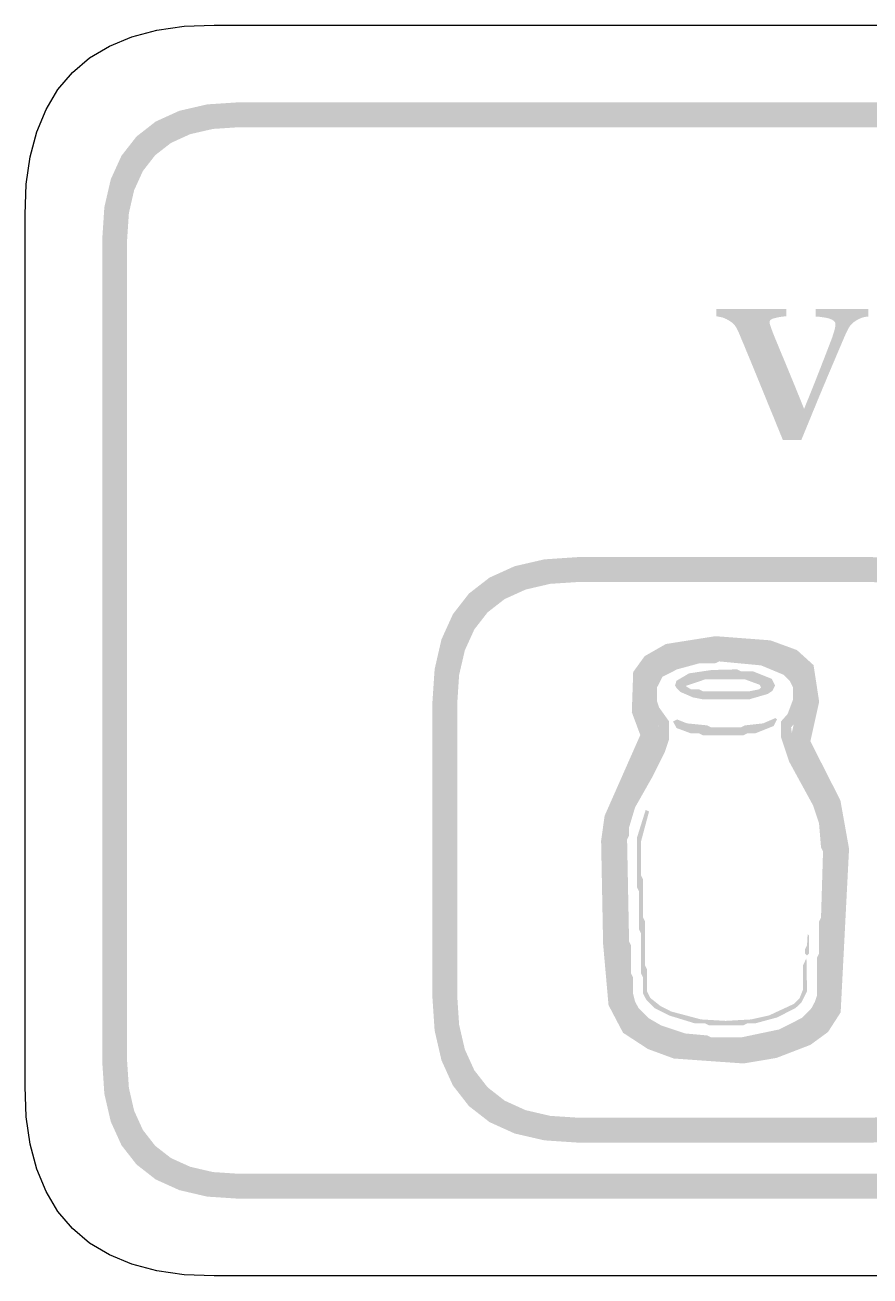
# Model space of a CAD drawing. Header units: millimetres. Extents: x 6 to 126, y 130 to 351.
# Drawn here: x 5.96 to 19.53, y 307.96 to 328.04 of the extents above; entities that cross this region are included whole.
import ezdxf

# ---------------------------------------------------------------- set-up
doc = ezdxf.new("R2010")
doc.units = ezdxf.units.MM
doc.layers.add('CUT', color=1, linetype='Continuous')
doc.layers.add('RASTER', color=7, linetype='Continuous')

msp = doc.modelspace()

# ---------------------------------------------------------------- hatches: boundary and pattern name
at = {"layer": 'RASTER'}
h = msp.add_hatch(color=7, dxfattribs=at)
h.paths.add_polyline_path([(7.2, 324.6), (7.234, 325.116), (7.337, 325.563), (7.509, 325.941), (7.75, 326.25), (8.059, 326.491), (8.438, 326.663), (8.884, 326.766), (9.4, 326.8), (66.6, 326.8), (67.116, 326.766), (67.563, 326.663), (67.941, 326.491), (68.25, 326.25), (68.491, 325.941), (68.663, 325.563), (68.766, 325.116), (68.8, 324.6), (68.8, 311.4), (68.766, 310.884), (68.663, 310.438), (68.491, 310.059), (68.25, 309.75), (67.941, 309.509), (67.563, 309.338), (67.116, 309.234), (66.6, 309.2), (9.4, 309.2), (8.884, 309.234), (8.438, 309.338), (8.059, 309.509), (7.75, 309.75), (7.509, 310.059), (7.337, 310.438), (7.234, 310.884), (7.2, 311.4)])
h.paths.add_polyline_path([(7.6, 324.6), (7.6, 311.4), (7.628, 310.978), (7.712, 310.613), (7.853, 310.303), (8.05, 310.05), (8.303, 309.853), (8.612, 309.713), (8.978, 309.628), (9.4, 309.6), (66.6, 309.6), (67.022, 309.628), (67.387, 309.713), (67.697, 309.853), (67.95, 310.05), (68.147, 310.303), (68.288, 310.613), (68.372, 310.978), (68.4, 311.4), (68.4, 324.6), (68.372, 325.022), (68.288, 325.388), (68.147, 325.697), (67.95, 325.95), (67.697, 326.147), (67.387, 326.288), (67.022, 326.372), (66.6, 326.4), (9.4, 326.4), (8.978, 326.372), (8.612, 326.288), (8.303, 326.147), (8.05, 325.95), (7.853, 325.697), (7.712, 325.388), (7.628, 325.022), (7.6, 324.6)], flags=0)
msp.add_hatch(color=7, dxfattribs=at).paths.add_polyline_path([(19.499, 323.361), (19.487, 323.36), (19.475, 323.359), (19.463, 323.357), (19.452, 323.355), (19.44, 323.352), (19.429, 323.35), (19.418, 323.347), (19.407, 323.344), (19.396, 323.34), (19.385, 323.336), (19.373, 323.332), (19.362, 323.327), (19.351, 323.322), (19.339, 323.316), (19.328, 323.31), (19.316, 323.303), (19.301, 323.294), (19.286, 323.284), (19.273, 323.275), (19.26, 323.265), (19.248, 323.255), (19.238, 323.245), (19.228, 323.235), (19.219, 323.224), (19.21, 323.214), (19.201, 323.202), (19.193, 323.189), (19.184, 323.175), (19.176, 323.16), (19.167, 323.144), (19.159, 323.127), (19.15, 323.109), (19.138, 323.083), (19.125, 323.053), (19.111, 323.021), (19.096, 322.985), (19.079, 322.947), (19.062, 322.906), (19.043, 322.861), (19.023, 322.814), (19.002, 322.765), (18.98, 322.714), (18.958, 322.661), (18.935, 322.607), (18.911, 322.551), (18.887, 322.493), (18.861, 322.434), (18.835, 322.373), (18.812, 322.316), (18.788, 322.259), (18.763, 322.2), (18.738, 322.139), (18.712, 322.078), (18.686, 322.015), (18.66, 321.95), (18.633, 321.885), (18.605, 321.819), (18.579, 321.754), (18.552, 321.689), (18.526, 321.625), (18.5, 321.562), (18.474, 321.5), (18.449, 321.438), (18.424, 321.377), (18.129, 321.377), (18.078, 321.502), (18.026, 321.629), (17.975, 321.756), (17.922, 321.883), (17.87, 322.011), (17.818, 322.139), (17.765, 322.268), (17.712, 322.398), (17.661, 322.522), (17.614, 322.637), (17.57, 322.742), (17.531, 322.837), (17.496, 322.922), (17.464, 322.997), (17.437, 323.063), (17.413, 323.118), (17.405, 323.136), (17.396, 323.153), (17.388, 323.168), (17.38, 323.183), (17.372, 323.196), (17.364, 323.208), (17.356, 323.219), (17.348, 323.229), (17.339, 323.238), (17.33, 323.248), (17.319, 323.257), (17.307, 323.267), (17.294, 323.276), (17.28, 323.286), (17.264, 323.296), (17.248, 323.306), (17.235, 323.312), (17.223, 323.319), (17.212, 323.324), (17.201, 323.329), (17.19, 323.334), (17.179, 323.338), (17.169, 323.342), (17.16, 323.345), (17.15, 323.347), (17.139, 323.35), (17.128, 323.353), (17.115, 323.355), (17.102, 323.357), (17.089, 323.36), (17.074, 323.362), (17.059, 323.364), (17.059, 323.479), (18.185, 323.479), (18.185, 323.367), (18.147, 323.362), (18.112, 323.358), (18.081, 323.353), (18.052, 323.348), (18.027, 323.343), (18.005, 323.337), (17.986, 323.332), (17.97, 323.327), (17.957, 323.322), (17.946, 323.316), (17.936, 323.31), (17.928, 323.303), (17.922, 323.296), (17.918, 323.289), (17.915, 323.281), (17.914, 323.274), (17.914, 323.269), (17.914, 323.265), (17.915, 323.261), (17.915, 323.257), (17.916, 323.253), (17.917, 323.248), (17.918, 323.244), (17.919, 323.239), (17.921, 323.234), (17.922, 323.229), (17.924, 323.224), (17.926, 323.218), (17.928, 323.211), (17.93, 323.205), (17.932, 323.198), (17.935, 323.19), (17.947, 323.155), (17.963, 323.115), (17.98, 323.07), (18, 323.02), (18.023, 322.965), (18.048, 322.905), (18.075, 322.839), (18.104, 322.769), (18.137, 322.691), (18.173, 322.604), (18.213, 322.507), (18.257, 322.4), (18.305, 322.284), (18.356, 322.158), (18.411, 322.023), (18.469, 321.878), (18.505, 321.967), (18.54, 322.053), (18.573, 322.135), (18.605, 322.214), (18.635, 322.289), (18.663, 322.361), (18.69, 322.429), (18.715, 322.494), (18.74, 322.556), (18.763, 322.617), (18.786, 322.675), (18.808, 322.732), (18.829, 322.786), (18.849, 322.839), (18.869, 322.89), (18.888, 322.94), (18.897, 322.963), (18.906, 322.986), (18.914, 323.008), (18.922, 323.03), (18.929, 323.052), (18.936, 323.073), (18.943, 323.094), (18.949, 323.115), (18.955, 323.134), (18.96, 323.153), (18.964, 323.17), (18.967, 323.186), (18.97, 323.2), (18.972, 323.214), (18.973, 323.226), (18.973, 323.237), (18.972, 323.248), (18.969, 323.259), (18.964, 323.27), (18.956, 323.28), (18.947, 323.289), (18.935, 323.299), (18.922, 323.307), (18.906, 323.315), (18.887, 323.323), (18.865, 323.33), (18.839, 323.337), (18.81, 323.343), (18.777, 323.348), (18.74, 323.353), (18.7, 323.358), (18.657, 323.361), (18.657, 323.479), (19.499, 323.479)])
h = msp.add_hatch(color=7, dxfattribs=at)
h.paths.add_polyline_path([(12.5, 317.15), (12.537, 317.701), (12.647, 318.178), (12.83, 318.582), (13.087, 318.913), (13.418, 319.17), (13.822, 319.353), (14.299, 319.463), (14.85, 319.5), (19.55, 319.5), (20.101, 319.463), (20.578, 319.353), (20.982, 319.17), (21.313, 318.913), (21.57, 318.582), (21.753, 318.178), (21.863, 317.701), (21.9, 317.15), (21.9, 312.45), (21.863, 311.899), (21.753, 311.422), (21.57, 311.018), (21.313, 310.688), (20.982, 310.43), (20.578, 310.247), (20.101, 310.137), (19.55, 310.1), (14.85, 310.1), (14.299, 310.137), (13.822, 310.247), (13.418, 310.43), (13.087, 310.688), (12.83, 311.018), (12.647, 311.422), (12.537, 311.899), (12.5, 312.45)])
h.paths.add_polyline_path([(12.9, 317.15), (12.9, 312.45), (12.93, 311.993), (13.022, 311.597), (13.174, 311.262), (13.388, 310.988), (13.662, 310.774), (13.997, 310.622), (14.393, 310.53), (14.85, 310.5), (19.55, 310.5), (20.007, 310.53), (20.403, 310.622), (20.738, 310.774), (21.013, 310.988), (21.226, 311.262), (21.378, 311.597), (21.47, 311.993), (21.5, 312.45), (21.5, 317.15), (21.47, 317.607), (21.378, 318.003), (21.226, 318.338), (21.013, 318.613), (20.738, 318.826), (20.403, 318.978), (20.007, 319.07), (19.55, 319.1), (14.85, 319.1), (14.393, 319.07), (13.997, 318.978), (13.662, 318.826), (13.388, 318.613), (13.174, 318.338), (13.022, 318.003), (12.93, 317.607), (12.9, 317.15)], flags=0)
h = msp.add_hatch(color=7, dxfattribs=at)
h.paths.add_polyline_path([(17.046, 318.23), (17.928, 318.163), (18.354, 318.007), (18.621, 317.765), (18.711, 317.178), (18.57, 316.543), (19.052, 315.594), (19.191, 314.817), (19.056, 312.191), (18.853, 311.876), (18.571, 311.67), (18.026, 311.46), (17.497, 311.371), (16.376, 311.451), (15.962, 311.603), (15.562, 311.864), (15.329, 312.308), (15.242, 313.289), (15.21, 314.945), (15.266, 315.346), (15.839, 316.643), (15.703, 317.009), (15.725, 317.655), (15.909, 317.909), (16.25, 318.104)])
h.paths.add_polyline_path([(17.059, 317.908), (16.358, 317.797), (16.128, 317.665), (16.042, 317.546), (16.025, 317.062), (16.185, 316.632), (15.576, 315.257), (15.53, 314.926), (15.562, 313.307), (15.642, 312.4), (15.807, 312.086), (16.107, 311.891), (16.444, 311.767), (17.481, 311.693), (17.941, 311.771), (18.417, 311.953), (18.616, 312.1), (18.741, 312.292), (18.869, 314.797), (18.745, 315.491), (18.232, 316.501), (18.386, 317.189), (18.322, 317.604), (18.185, 317.728), (17.859, 317.847), (17.059, 317.908)], flags=0)
h = msp.add_hatch(color=7, dxfattribs=at)
h.paths.add_polyline_path([(16.856, 317.976), (17.521, 317.986), (17.585, 317.954), (17.714, 317.954), (18.067, 317.858), (18.301, 317.739), (18.366, 317.674), (18.452, 317.504), (18.484, 317.28), (18.452, 317.215), (18.452, 317.055), (18.366, 316.885), (18.26, 316.766), (18.292, 316.509), (18.475, 316.114), (18.838, 315.449), (18.934, 315), (18.934, 313.972), (18.902, 313.908), (18.902, 313.234), (18.87, 313.17), (18.87, 312.495), (18.838, 312.335), (18.751, 312.165), (18.526, 311.94), (18.067, 311.725), (17.65, 311.628), (17.425, 311.628), (17.361, 311.596), (17.039, 311.596), (16.975, 311.628), (16.558, 311.66), (16.237, 311.757), (15.874, 311.94), (15.681, 312.132), (15.595, 312.303), (15.53, 312.559), (15.498, 313.523), (15.466, 313.587), (15.466, 315.096), (15.595, 315.546), (16.076, 316.445), (16.14, 316.669), (16.131, 316.788), (16.034, 316.885), (15.948, 317.055), (15.916, 317.408), (16.034, 317.674), (16.163, 317.771), (16.526, 317.922)])
h.paths.add_polyline_path([(17.104, 317.825), (17.039, 317.793), (16.783, 317.793), (16.429, 317.697), (16.195, 317.578), (16.108, 317.408), (16.108, 317.183), (16.14, 317.087), (16.301, 316.862), (16.301, 316.573), (16.237, 316.38), (16.034, 315.973), (15.755, 315.481), (15.659, 315.16), (15.659, 315.032), (15.627, 314.968), (15.659, 313.33), (15.691, 313.266), (15.691, 312.816), (15.723, 312.752), (15.723, 312.495), (15.755, 312.367), (15.81, 312.261), (15.97, 312.1), (16.173, 311.982), (16.558, 311.853), (16.911, 311.821), (16.975, 311.789), (17.457, 311.789), (18.067, 311.917), (18.43, 312.1), (18.59, 312.261), (18.645, 312.367), (18.677, 312.463), (18.677, 313.073), (18.709, 313.137), (18.709, 313.651), (18.741, 313.715), (18.773, 314.775), (18.741, 314.839), (18.709, 315.225), (18.613, 315.514), (18.227, 316.22), (18.099, 316.605), (18.099, 316.862), (18.205, 316.981), (18.292, 317.215), (18.292, 317.408), (18.237, 317.514), (18.141, 317.61), (17.778, 317.761)], flags=0)
h.paths.add_polyline_path([(16.985, 317.687), (17.393, 317.697), (17.457, 317.665), (17.65, 317.665), (17.948, 317.546), (18.003, 317.44), (17.961, 317.353), (17.884, 317.302), (17.585, 317.215), (16.847, 317.215), (16.686, 317.247), (16.484, 317.334), (16.42, 317.398), (16.397, 317.44), (16.42, 317.514), (16.622, 317.633)], flags=0)
h.paths.add_polyline_path([(16.879, 317.536), (16.567, 317.43), (16.654, 317.376), (16.783, 317.376), (16.847, 317.344), (17.585, 317.344), (17.746, 317.376), (17.778, 317.408), (17.755, 317.45), (17.521, 317.536)], flags=0)
h.paths.add_polyline_path([(18.012, 316.917), (18.035, 316.894), (17.98, 316.788), (17.682, 316.669), (17.553, 316.669), (17.489, 316.637), (16.847, 316.637), (16.783, 316.669), (16.654, 316.669), (16.42, 316.756), (16.365, 316.862), (16.429, 316.894), (16.59, 316.83), (16.911, 316.798), (16.975, 316.766), (17.457, 316.766), (17.521, 316.798), (17.81, 316.83)], flags=0)
h.paths.add_polyline_path([(15.925, 315.44), (15.98, 315.417), (15.851, 314.936), (15.851, 314.39), (15.884, 314.325), (15.884, 313.715), (15.916, 313.651), (15.916, 312.945), (15.948, 312.881), (15.948, 312.527), (16.002, 312.421), (16.163, 312.293), (16.333, 312.206), (16.815, 312.078), (17.21, 312.055), (17.617, 312.078), (17.906, 312.142), (18.301, 312.325), (18.398, 312.421), (18.452, 312.559), (18.452, 312.945), (18.507, 313.064), (18.516, 312.527), (18.43, 312.357), (18.333, 312.261), (18.035, 312.11), (17.682, 312.014), (17.553, 312.014), (17.489, 311.982), (16.943, 311.982), (16.879, 312.014), (16.718, 312.014), (16.301, 312.142), (16.067, 312.261), (15.938, 312.389), (15.884, 312.495), (15.884, 312.752), (15.851, 312.816), (15.851, 313.459), (15.819, 313.523), (15.819, 314.133), (15.787, 314.197), (15.787, 315)], flags=0)
h.paths.add_polyline_path([(18.526, 313.449), (18.549, 313.426), (18.549, 313.137), (18.516, 313.105), (18.484, 313.137), (18.484, 313.202), (18.516, 313.266)], flags=0)

# ---------------------------------------------------------------- linework, layer by layer
at = {"layer": 'CUT'}
msp.add_lwpolyline([(67.001, 307.96), (8.999, 307.96), (8.517, 307.981), (8.075, 308.044), (7.675, 308.149), (7.315, 308.297), (6.997, 308.488), (6.722, 308.722), (6.488, 308.997), (6.297, 309.315), (6.149, 309.675), (6.044, 310.075), (5.981, 310.517), (5.96, 310.999), (5.96, 325.001), (5.981, 325.483), (6.044, 325.925), (6.149, 326.325), (6.297, 326.685), (6.488, 327.003), (6.722, 327.278), (6.997, 327.512), (7.315, 327.703), (7.675, 327.851), (8.075, 327.956), (8.517, 328.019), (8.999, 328.04), (67.001, 328.04)], dxfattribs=at)

doc.saveas('drawing.dxf')
